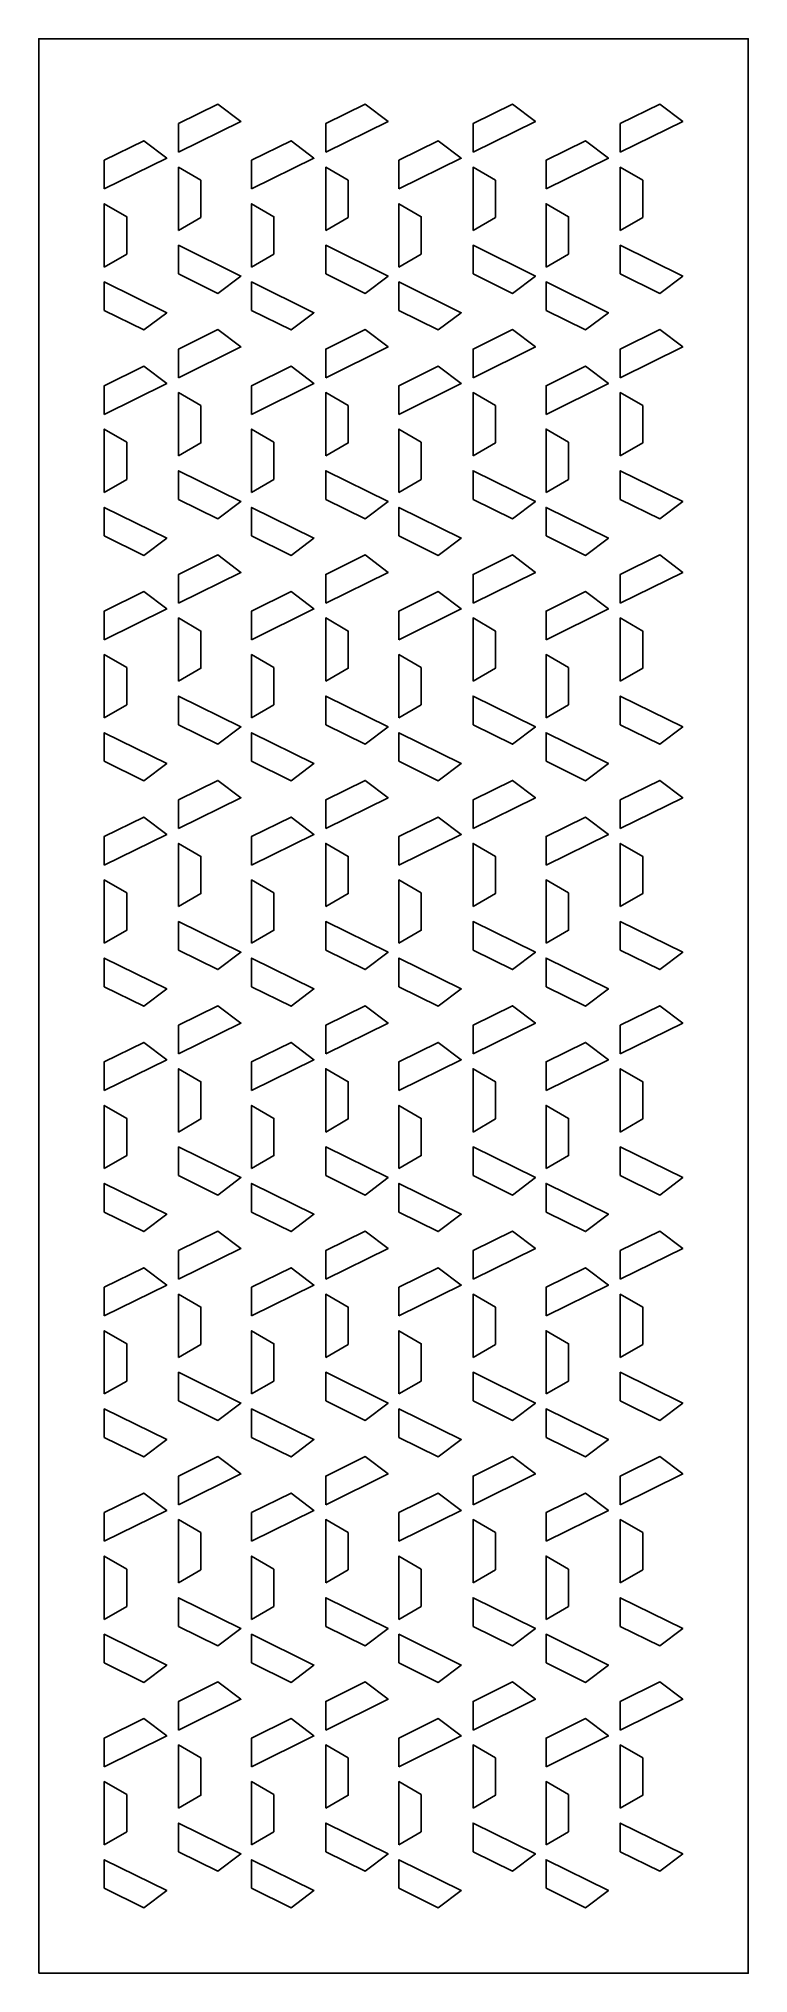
# Model space of a CAD drawing. Header units: millimetres. Extents: x 3160 to 4241, y 1030 to 3982.
import ezdxf

# ---------------------------------------------------------------- set-up
doc = ezdxf.new("R2010")
doc.units = ezdxf.units.MM
doc.layers.add('DEFAULT_LAYER', color=1, linetype='Continuous')

msp = doc.modelspace()

# ---------------------------------------------------------------- linework, layer by layer
at = {"layer": 'DEFAULT_LAYER'}
for points in [[(3160, 1030.3), (4241.5, 1030.3), (4241.5, 3982), (3160, 3982)], [(3373.1, 3808.7), (3373.1, 3852.4), (3433.2, 3882), (3468.1, 3855.6)], [(3597.5, 3808.7), (3597.5, 3852.4), (3657.6, 3882), (3692.6, 3855.6)], [(3822, 3808.7), (3822, 3852.4), (3882.1, 3882), (3917, 3855.6)], [(4046.4, 3808.7), (4046.4, 3852.4), (4106.5, 3882), (4141.5, 3855.6)], [(3260, 3752.8), (3260, 3796.5), (3320.1, 3826.2), (3355.1, 3799.7)], [(3484.5, 3752.8), (3484.5, 3796.5), (3544.6, 3826.2), (3579.5, 3799.7)], [(3708.9, 3752.8), (3708.9, 3796.5), (3769, 3826.2), (3804, 3799.7)], [(3933.4, 3752.8), (3933.4, 3796.5), (3993.5, 3826.2), (4028.4, 3799.7)], [(3373.1, 3689.4), (3373.1, 3786), (3407.2, 3766.1), (3407.2, 3709.3)], [(3597.5, 3689.4), (3597.5, 3786), (3631.7, 3766.1), (3631.7, 3709.3)], [(3822, 3689.4), (3822, 3786), (3856.1, 3766.1), (3856.1, 3709.3)], [(4046.4, 3689.4), (4046.4, 3786), (4080.6, 3766.1), (4080.6, 3709.3)], [(3260, 3633.6), (3260, 3730.2), (3294.2, 3710.3), (3294.2, 3653.5)], [(3484.5, 3633.6), (3484.5, 3730.2), (3518.6, 3710.3), (3518.6, 3653.5)], [(3708.9, 3633.6), (3708.9, 3730.2), (3743.1, 3710.3), (3743.1, 3653.5)], [(3933.4, 3633.6), (3933.4, 3730.2), (3967.5, 3710.3), (3967.5, 3653.5)], [(3373.1, 3623.1), (3433.2, 3593.4), (3468.1, 3619.9), (3373.1, 3666.8)], [(3597.5, 3623.1), (3657.6, 3593.4), (3692.6, 3619.9), (3597.5, 3666.8)], [(3822, 3623.1), (3882.1, 3593.4), (3917, 3619.9), (3822, 3666.8)], [(4046.4, 3623.1), (4106.5, 3593.4), (4141.5, 3619.9), (4046.4, 3666.8)], [(3260, 3567.2), (3320.1, 3537.6), (3355.1, 3564), (3260, 3610.9)], [(3484.5, 3567.2), (3544.6, 3537.6), (3579.5, 3564), (3484.5, 3610.9)], [(3708.9, 3567.2), (3769, 3537.6), (3804, 3564), (3708.9, 3610.9)], [(3933.4, 3567.2), (3993.5, 3537.6), (4028.4, 3564), (3933.4, 3610.9)], [(3373.1, 3464.8), (3373.1, 3508.5), (3433.2, 3538.1), (3468.1, 3511.7)], [(3597.5, 3464.8), (3597.5, 3508.5), (3657.6, 3538.1), (3692.6, 3511.7)], [(3822, 3464.8), (3822, 3508.5), (3882.1, 3538.1), (3917, 3511.7)], [(4046.4, 3464.8), (4046.4, 3508.5), (4106.5, 3538.1), (4141.5, 3511.7)], [(3260, 3408.9), (3260, 3452.6), (3320.1, 3482.3), (3355.1, 3455.9)], [(3484.5, 3408.9), (3484.5, 3452.6), (3544.6, 3482.3), (3579.5, 3455.9)], [(3708.9, 3408.9), (3708.9, 3452.6), (3769, 3482.3), (3804, 3455.9)], [(3933.4, 3408.9), (3933.4, 3452.6), (3993.5, 3482.3), (4028.4, 3455.9)], [(3373.1, 3345.5), (3373.1, 3442.1), (3407.2, 3422.2), (3407.2, 3365.4)], [(3597.5, 3345.5), (3597.5, 3442.1), (3631.7, 3422.2), (3631.7, 3365.4)], [(3822, 3345.5), (3822, 3442.1), (3856.1, 3422.2), (3856.1, 3365.4)], [(4046.4, 3345.5), (4046.4, 3442.1), (4080.6, 3422.2), (4080.6, 3365.4)], [(3260, 3289.7), (3260, 3386.3), (3294.2, 3366.4), (3294.2, 3309.6)], [(3484.5, 3289.7), (3484.5, 3386.3), (3518.6, 3366.4), (3518.6, 3309.6)], [(3708.9, 3289.7), (3708.9, 3386.3), (3743.1, 3366.4), (3743.1, 3309.6)], [(3933.4, 3289.7), (3933.4, 3386.3), (3967.5, 3366.4), (3967.5, 3309.6)], [(3373.1, 3279.2), (3433.2, 3249.5), (3468.1, 3276), (3373.1, 3322.9)], [(3597.5, 3279.2), (3657.6, 3249.5), (3692.6, 3276), (3597.5, 3322.9)], [(3822, 3279.2), (3882.1, 3249.5), (3917, 3276), (3822, 3322.9)], [(4046.4, 3279.2), (4106.5, 3249.5), (4141.5, 3276), (4046.4, 3322.9)], [(3260, 3223.3), (3320.1, 3193.7), (3355.1, 3220.1), (3260, 3267)], [(3484.5, 3223.3), (3544.6, 3193.7), (3579.5, 3220.1), (3484.5, 3267)], [(3708.9, 3223.3), (3769, 3193.7), (3804, 3220.1), (3708.9, 3267)], [(3933.4, 3223.3), (3993.5, 3193.7), (4028.4, 3220.1), (3933.4, 3267)], [(3373.1, 3120.9), (3373.1, 3164.6), (3433.2, 3194.3), (3468.1, 3167.8)], [(3597.5, 3120.9), (3597.5, 3164.6), (3657.6, 3194.3), (3692.6, 3167.8)], [(3822, 3120.9), (3822, 3164.6), (3882.1, 3194.3), (3917, 3167.8)], [(4046.4, 3120.9), (4046.4, 3164.6), (4106.5, 3194.3), (4141.5, 3167.8)], [(3260, 3065), (3260, 3108.7), (3320.1, 3138.4), (3355.1, 3112)], [(3484.5, 3065), (3484.5, 3108.7), (3544.6, 3138.4), (3579.5, 3112)], [(3708.9, 3065), (3708.9, 3108.7), (3769, 3138.4), (3804, 3112)], [(3933.4, 3065), (3933.4, 3108.7), (3993.5, 3138.4), (4028.4, 3112)], [(3373.1, 3001.7), (3373.1, 3098.2), (3407.2, 3078.3), (3407.2, 3021.6)], [(3597.5, 3001.7), (3597.5, 3098.2), (3631.7, 3078.3), (3631.7, 3021.6)], [(3822, 3001.7), (3822, 3098.2), (3856.1, 3078.3), (3856.1, 3021.6)], [(4046.4, 3001.7), (4046.4, 3098.2), (4080.6, 3078.3), (4080.6, 3021.6)], [(3260, 2945.8), (3260, 3042.4), (3294.2, 3022.5), (3294.2, 2965.7)], [(3484.5, 2945.8), (3484.5, 3042.4), (3518.6, 3022.5), (3518.6, 2965.7)], [(3708.9, 2945.8), (3708.9, 3042.4), (3743.1, 3022.5), (3743.1, 2965.7)], [(3933.4, 2945.8), (3933.4, 3042.4), (3967.5, 3022.5), (3967.5, 2965.7)], [(3373.1, 2935.3), (3433.2, 2905.6), (3468.1, 2932.1), (3373.1, 2979)], [(3597.5, 2935.3), (3657.6, 2905.6), (3692.6, 2932.1), (3597.5, 2979)], [(3822, 2935.3), (3882.1, 2905.6), (3917, 2932.1), (3822, 2979)], [(4046.4, 2935.3), (4106.5, 2905.6), (4141.5, 2932.1), (4046.4, 2979)], [(3260, 2879.5), (3320.1, 2849.8), (3355.1, 2876.2), (3260, 2923.2)], [(3484.5, 2879.5), (3544.6, 2849.8), (3579.5, 2876.2), (3484.5, 2923.2)], [(3708.9, 2879.5), (3769, 2849.8), (3804, 2876.2), (3708.9, 2923.2)], [(3933.4, 2879.5), (3993.5, 2849.8), (4028.4, 2876.2), (3933.4, 2923.2)], [(3373.1, 2777), (3373.1, 2820.7), (3433.2, 2850.4), (3468.1, 2823.9)], [(3597.5, 2777), (3597.5, 2820.7), (3657.6, 2850.4), (3692.6, 2823.9)], [(3822, 2777), (3822, 2820.7), (3882.1, 2850.4), (3917, 2823.9)], [(4046.4, 2777), (4046.4, 2820.7), (4106.5, 2850.4), (4141.5, 2823.9)], [(3260, 2721.1), (3260, 2764.9), (3320.1, 2794.5), (3355.1, 2768.1)], [(3484.5, 2721.1), (3484.5, 2764.9), (3544.6, 2794.5), (3579.5, 2768.1)], [(3708.9, 2721.1), (3708.9, 2764.9), (3769, 2794.5), (3804, 2768.1)], [(3933.4, 2721.1), (3933.4, 2764.9), (3993.5, 2794.5), (4028.4, 2768.1)], [(3373.1, 2657.8), (3373.1, 2754.3), (3407.2, 2734.4), (3407.2, 2677.7)], [(3597.5, 2657.8), (3597.5, 2754.3), (3631.7, 2734.4), (3631.7, 2677.7)], [(3822, 2657.8), (3822, 2754.3), (3856.1, 2734.4), (3856.1, 2677.7)], [(4046.4, 2657.8), (4046.4, 2754.3), (4080.6, 2734.4), (4080.6, 2677.7)], [(3260, 2601.9), (3260, 2698.5), (3294.2, 2678.6), (3294.2, 2621.8)], [(3484.5, 2601.9), (3484.5, 2698.5), (3518.6, 2678.6), (3518.6, 2621.8)], [(3708.9, 2601.9), (3708.9, 2698.5), (3743.1, 2678.6), (3743.1, 2621.8)], [(3933.4, 2601.9), (3933.4, 2698.5), (3967.5, 2678.6), (3967.5, 2621.8)], [(3373.1, 2591.4), (3433.2, 2561.7), (3468.1, 2588.2), (3373.1, 2635.1)], [(3597.5, 2591.4), (3657.6, 2561.7), (3692.6, 2588.2), (3597.5, 2635.1)], [(3822, 2591.4), (3882.1, 2561.7), (3917, 2588.2), (3822, 2635.1)], [(4046.4, 2591.4), (4106.5, 2561.7), (4141.5, 2588.2), (4046.4, 2635.1)], [(3260, 2535.6), (3320.1, 2505.9), (3355.1, 2532.3), (3260, 2579.3)], [(3484.5, 2535.6), (3544.6, 2505.9), (3579.5, 2532.3), (3484.5, 2579.3)], [(3708.9, 2535.6), (3769, 2505.9), (3804, 2532.3), (3708.9, 2579.3)], [(3933.4, 2535.6), (3993.5, 2505.9), (4028.4, 2532.3), (3933.4, 2579.3)], [(3373.1, 2433.1), (3373.1, 2476.8), (3433.2, 2506.5), (3468.1, 2480)], [(3597.5, 2433.1), (3597.5, 2476.8), (3657.6, 2506.5), (3692.6, 2480)], [(3822, 2433.1), (3822, 2476.8), (3882.1, 2506.5), (3917, 2480)], [(4046.4, 2433.1), (4046.4, 2476.8), (4106.5, 2506.5), (4141.5, 2480)], [(3260, 2377.3), (3260, 2421), (3320.1, 2450.6), (3355.1, 2424.2)], [(3484.5, 2377.3), (3484.5, 2421), (3544.6, 2450.6), (3579.5, 2424.2)], [(3708.9, 2377.3), (3708.9, 2421), (3769, 2450.6), (3804, 2424.2)], [(3933.4, 2377.3), (3933.4, 2421), (3993.5, 2450.6), (4028.4, 2424.2)], [(3373.1, 2313.9), (3373.1, 2410.4), (3407.2, 2390.5), (3407.2, 2333.8)], [(3597.5, 2313.9), (3597.5, 2410.4), (3631.7, 2390.5), (3631.7, 2333.8)], [(3822, 2313.9), (3822, 2410.4), (3856.1, 2390.5), (3856.1, 2333.8)], [(4046.4, 2313.9), (4046.4, 2410.4), (4080.6, 2390.5), (4080.6, 2333.8)], [(3260, 2258), (3260, 2354.6), (3294.2, 2334.7), (3294.2, 2277.9)], [(3484.5, 2258), (3484.5, 2354.6), (3518.6, 2334.7), (3518.6, 2277.9)], [(3708.9, 2258), (3708.9, 2354.6), (3743.1, 2334.7), (3743.1, 2277.9)], [(3933.4, 2258), (3933.4, 2354.6), (3967.5, 2334.7), (3967.5, 2277.9)], [(3373.1, 2247.5), (3433.2, 2217.8), (3468.1, 2244.3), (3373.1, 2291.2)], [(3597.5, 2247.5), (3657.6, 2217.8), (3692.6, 2244.3), (3597.5, 2291.2)], [(3822, 2247.5), (3882.1, 2217.8), (3917, 2244.3), (3822, 2291.2)], [(4046.4, 2247.5), (4106.5, 2217.8), (4141.5, 2244.3), (4046.4, 2291.2)], [(3260, 2191.7), (3320.1, 2162), (3355.1, 2188.5), (3260, 2235.4)], [(3484.5, 2191.7), (3544.6, 2162), (3579.5, 2188.5), (3484.5, 2235.4)], [(3708.9, 2191.7), (3769, 2162), (3804, 2188.5), (3708.9, 2235.4)], [(3933.4, 2191.7), (3993.5, 2162), (4028.4, 2188.5), (3933.4, 2235.4)], [(3373.1, 2089.2), (3373.1, 2132.9), (3433.2, 2162.6), (3468.1, 2136.1)], [(3597.5, 2089.2), (3597.5, 2132.9), (3657.6, 2162.6), (3692.6, 2136.1)], [(3822, 2089.2), (3822, 2132.9), (3882.1, 2162.6), (3917, 2136.1)], [(4046.4, 2089.2), (4046.4, 2132.9), (4106.5, 2162.6), (4141.5, 2136.1)], [(3260, 2033.4), (3260, 2077.1), (3320.1, 2106.7), (3355.1, 2080.3)], [(3484.5, 2033.4), (3484.5, 2077.1), (3544.6, 2106.7), (3579.5, 2080.3)], [(3708.9, 2033.4), (3708.9, 2077.1), (3769, 2106.7), (3804, 2080.3)], [(3933.4, 2033.4), (3933.4, 2077.1), (3993.5, 2106.7), (4028.4, 2080.3)], [(3373.1, 1970), (3373.1, 2066.5), (3407.2, 2046.7), (3407.2, 1989.9)], [(3597.5, 1970), (3597.5, 2066.5), (3631.7, 2046.7), (3631.7, 1989.9)], [(3822, 1970), (3822, 2066.5), (3856.1, 2046.7), (3856.1, 1989.9)], [(4046.4, 1970), (4046.4, 2066.5), (4080.6, 2046.7), (4080.6, 1989.9)], [(3260, 1914.2), (3260, 2010.7), (3294.2, 1990.8), (3294.2, 1934)], [(3484.5, 1914.2), (3484.5, 2010.7), (3518.6, 1990.8), (3518.6, 1934)], [(3708.9, 1914.2), (3708.9, 2010.7), (3743.1, 1990.8), (3743.1, 1934)], [(3933.4, 1914.2), (3933.4, 2010.7), (3967.5, 1990.8), (3967.5, 1934)], [(3373.1, 1903.6), (3433.2, 1874), (3468.1, 1900.4), (3373.1, 1947.3)], [(3597.5, 1903.6), (3657.6, 1874), (3692.6, 1900.4), (3597.5, 1947.3)], [(3822, 1903.6), (3882.1, 1874), (3917, 1900.4), (3822, 1947.3)], [(4046.4, 1903.6), (4106.5, 1874), (4141.5, 1900.4), (4046.4, 1947.3)], [(3260, 1847.8), (3320.1, 1818.1), (3355.1, 1844.6), (3260, 1891.5)], [(3484.5, 1847.8), (3544.6, 1818.1), (3579.5, 1844.6), (3484.5, 1891.5)], [(3708.9, 1847.8), (3769, 1818.1), (3804, 1844.6), (3708.9, 1891.5)], [(3933.4, 1847.8), (3993.5, 1818.1), (4028.4, 1844.6), (3933.4, 1891.5)], [(3373.1, 1745.3), (3373.1, 1789), (3433.2, 1818.7), (3468.1, 1792.2)], [(3597.5, 1745.3), (3597.5, 1789), (3657.6, 1818.7), (3692.6, 1792.2)], [(3822, 1745.3), (3822, 1789), (3882.1, 1818.7), (3917, 1792.2)], [(4046.4, 1745.3), (4046.4, 1789), (4106.5, 1818.7), (4141.5, 1792.2)], [(3260, 1689.5), (3260, 1733.2), (3320.1, 1762.9), (3355.1, 1736.4)], [(3484.5, 1689.5), (3484.5, 1733.2), (3544.6, 1762.9), (3579.5, 1736.4)], [(3708.9, 1689.5), (3708.9, 1733.2), (3769, 1762.9), (3804, 1736.4)], [(3933.4, 1689.5), (3933.4, 1733.2), (3993.5, 1762.9), (4028.4, 1736.4)], [(3373.1, 1626.1), (3373.1, 1722.7), (3407.2, 1702.8), (3407.2, 1646)], [(3597.5, 1626.1), (3597.5, 1722.7), (3631.7, 1702.8), (3631.7, 1646)], [(3822, 1626.1), (3822, 1722.7), (3856.1, 1702.8), (3856.1, 1646)], [(4046.4, 1626.1), (4046.4, 1722.7), (4080.6, 1702.8), (4080.6, 1646)], [(3260, 1570.3), (3260, 1666.8), (3294.2, 1646.9), (3294.2, 1590.2)], [(3484.5, 1570.3), (3484.5, 1666.8), (3518.6, 1646.9), (3518.6, 1590.2)], [(3708.9, 1570.3), (3708.9, 1666.8), (3743.1, 1646.9), (3743.1, 1590.2)], [(3933.4, 1570.3), (3933.4, 1666.8), (3967.5, 1646.9), (3967.5, 1590.2)], [(3373.1, 1559.7), (3433.2, 1530.1), (3468.1, 1556.5), (3373.1, 1603.4)], [(3597.5, 1559.7), (3657.6, 1530.1), (3692.6, 1556.5), (3597.5, 1603.4)], [(3822, 1559.7), (3882.1, 1530.1), (3917, 1556.5), (3822, 1603.4)], [(4046.4, 1559.7), (4106.5, 1530.1), (4141.5, 1556.5), (4046.4, 1603.4)], [(3260, 1503.9), (3320.1, 1474.2), (3355.1, 1500.7), (3260, 1547.6)], [(3484.5, 1503.9), (3544.6, 1474.2), (3579.5, 1500.7), (3484.5, 1547.6)], [(3708.9, 1503.9), (3769, 1474.2), (3804, 1500.7), (3708.9, 1547.6)], [(3933.4, 1503.9), (3993.5, 1474.2), (4028.4, 1500.7), (3933.4, 1547.6)], [(3373.1, 1401.4), (3373.1, 1445.1), (3433.2, 1474.8), (3468.1, 1448.4)], [(3597.5, 1401.4), (3597.5, 1445.1), (3657.6, 1474.8), (3692.6, 1448.4)], [(3822, 1401.4), (3822, 1445.1), (3882.1, 1474.8), (3917, 1448.4)], [(4046.4, 1401.4), (4046.4, 1445.1), (4106.5, 1474.8), (4141.5, 1448.4)], [(3260, 1345.6), (3260, 1389.3), (3320.1, 1419), (3355.1, 1392.5)], [(3484.5, 1345.6), (3484.5, 1389.3), (3544.6, 1419), (3579.5, 1392.5)], [(3708.9, 1345.6), (3708.9, 1389.3), (3769, 1419), (3804, 1392.5)], [(3933.4, 1345.6), (3933.4, 1389.3), (3993.5, 1419), (4028.4, 1392.5)], [(3373.1, 1282.2), (3373.1, 1378.8), (3407.2, 1358.9), (3407.2, 1302.1)], [(3597.5, 1282.2), (3597.5, 1378.8), (3631.7, 1358.9), (3631.7, 1302.1)], [(3822, 1282.2), (3822, 1378.8), (3856.1, 1358.9), (3856.1, 1302.1)], [(4046.4, 1282.2), (4046.4, 1378.8), (4080.6, 1358.9), (4080.6, 1302.1)], [(3260, 1226.4), (3260, 1322.9), (3294.2, 1303), (3294.2, 1246.3)], [(3484.5, 1226.4), (3484.5, 1322.9), (3518.6, 1303), (3518.6, 1246.3)], [(3708.9, 1226.4), (3708.9, 1322.9), (3743.1, 1303), (3743.1, 1246.3)], [(3933.4, 1226.4), (3933.4, 1322.9), (3967.5, 1303), (3967.5, 1246.3)], [(3373.1, 1215.8), (3433.2, 1186.2), (3468.1, 1212.6), (3373.1, 1259.5)], [(3597.5, 1215.8), (3657.6, 1186.2), (3692.6, 1212.6), (3597.5, 1259.5)], [(3822, 1215.8), (3882.1, 1186.2), (3917, 1212.6), (3822, 1259.5)], [(4046.4, 1215.8), (4106.5, 1186.2), (4141.5, 1212.6), (4046.4, 1259.5)], [(3260, 1160), (3320.1, 1130.3), (3355.1, 1156.8), (3260, 1203.7)], [(3484.5, 1160), (3544.6, 1130.3), (3579.5, 1156.8), (3484.5, 1203.7)], [(3708.9, 1160), (3769, 1130.3), (3804, 1156.8), (3708.9, 1203.7)], [(3933.4, 1160), (3993.5, 1130.3), (4028.4, 1156.8), (3933.4, 1203.7)]]:
    msp.add_lwpolyline(points, close=True, dxfattribs=at)

doc.saveas('drawing.dxf')
